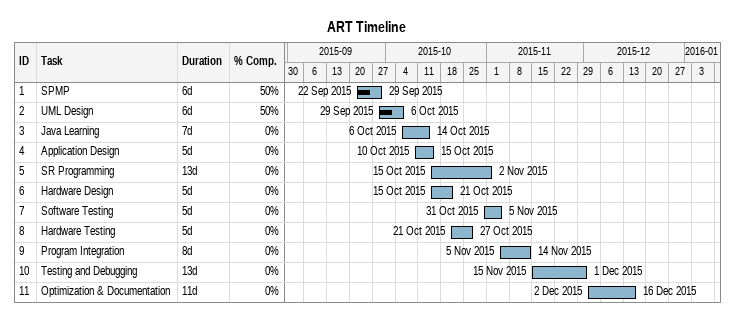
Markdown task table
ART Timeline

| ID | Task | Duration | Start | Finish | % complete |
|---|---|---|---|---|---|
| 1 | SPMP | 6d | 2015-09-22 | 2015-09-29 | 50 |
| 2 | UML Design | 6d | 2015-09-29 | 2015-10-06 | 50 |
| 3 | Java Learning | 7d | 2015-10-06 | 2015-10-14 | 0 |
| 4 | Application Design | 5d | 2015-10-10 | 2015-10-15 | 0 |
| 5 | SR Programming | 13d | 2015-10-15 | 2015-11-02 | 0 |
| 6 | Hardware Design | 5d | 2015-10-15 | 2015-10-21 | 0 |
| 7 | Software Testing | 5d | 2015-10-31 | 2015-11-05 | 0 |
| 8 | Hardware Testing | 5d | 2015-10-21 | 2015-10-27 | 0 |
| 9 | Program Integration | 8d | 2015-11-05 | 2015-11-14 | 0 |
| 10 | Testing and Debugging | 13d | 2015-11-15 | 2015-12-01 | 0 |
| 11 | Optimization & Documentation | 11d | 2015-12-02 | 2015-12-16 | 0 |
